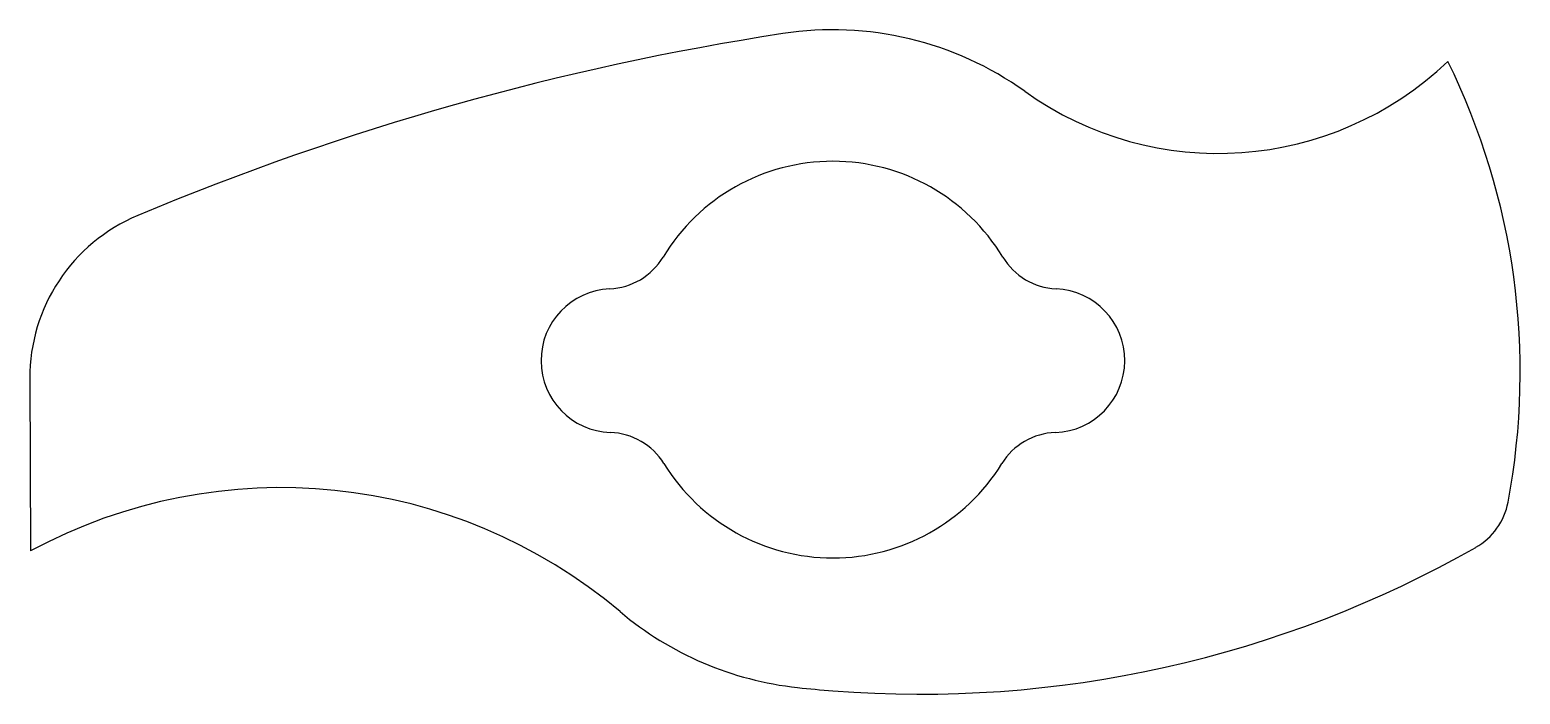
# Model space of a CAD drawing. Extents: x -36.5 to 31.2, y 26.3 to 56.5.
import ezdxf

# ---------------------------------------------------------------- set-up
doc = ezdxf.new("R2010")
doc.units = 0
doc.layers.add('VISIBLE', color=7, linetype='CONTINUOUS')

msp = doc.modelspace()

# ---------------------------------------------------------------- linework, layer by layer
at = {"layer": 'VISIBLE'}
msp.add_line((-36.513, 40.638), (-36.476, 32.796), dxfattribs=at)
for centre, radius, start, end in [((16.738, -67.219), 125, 98.75211, 112.75292), ((0, 41.5), 15, 54.43341, 98.75211), ((17.521, 66.003), 15.123, 234.43341, 313.65147), ((-0.751, 40.93), 32, 349.34852, 26.20546), ((0, 41.5), 9.02, 31.08972, 148.91028), ((-28.513, 40.676), 8, 112.75292, 180.27117), ((-10.276, 47.697), 2.98, 272.53494, 328.91028), ((10.276, 47.697), 2.98, 211.08972, 267.46506), ((-10, 41.453), 3.27, 92.53494, 268.0074), ((10, 41.453), 3.27, 271.9926, 87.46506), ((-10.217, 35.206), 2.98, 31.63206, 88.0074), ((10.217, 35.206), 2.98, 91.9926, 148.36794), ((0, 41.5), 9.02, 211.63206, 328.36794), ((-25.098, 11.771), 23.906, 49.82853, 118.42117), ((27.749, 35.57), 3, 299.62736, 349.34852), ((3.975, 77.373), 51.091, 265.53812, 299.62736), ((0, 41.5), 15, 229.82853, 263.85937), ((4.279, 81.27), 55, 263.85937, 265.53812)]:
    msp.add_arc(centre, radius, start, end, dxfattribs=at)

doc.saveas('drawing.dxf')
